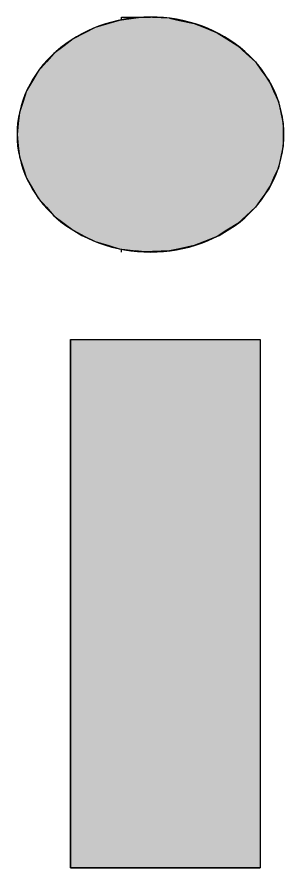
# Model space of a CAD drawing. Extents: x 1329 to 1605, y 497 to 704.
# Drawn here: x 1553.641 to 1554.525, y 501.294 to 504.11 of the extents above; entities that cross this region are included whole.
import ezdxf

# ---------------------------------------------------------------- set-up
doc = ezdxf.new("R2010")
doc.units = 0
doc.layers.add('LSC-DA1', color=7, linetype='CONTINUOUS')

# ---------------------------------------------------------------- blocks, each defined once
blk = doc.blocks.new('*U24')
at = {"layer": 'LSC-DA1', "linetype": 'CONTINUOUS'}
for p, q in [((119.1624, 6.3029), (119.79, 6.3029)), ((119.1624, 6.3029), (119.1624, 4.5545)), ((119.79, 6.3029), (119.79, 4.5545)), ((119.1624, 4.5545), (119.79, 4.5545))]:
    blk.add_line(p, q, dxfattribs=at)
for points in [[(119.1624, 6.3029), (119.1624, 6.3029), (119.79, 6.3029)], [(119.1624, 6.3029), (119.1624, 4.5545), (119.79, 4.5545)], [(119.1624, 4.5545), (119.1624, 4.5545), (119.79, 4.5545)]]:
    blk.add_solid(points, dxfattribs=at)
at = {"layer": 'LSC-DA1', "linetype": 'CONTINUOUS', "extrusion": (0, 0, -1)}
blk.add_solid([(-119.1624, 6.3029), (-119.79, 6.3029), (-119.79, 4.5545)], dxfattribs=at)
blk = doc.blocks.new('*U37')
at = {"layer": 'LSC-DA1', "linetype": 'CONTINUOUS'}
for p, q in [((119.3228, 7.3595), (119.2886, 7.3491)), ((119.3781, 7.3665), (119.3228, 7.3595)), ((119.4059, 7.37), (119.3781, 7.3665)), ((119.4898, 7.3665), (119.4059, 7.37)), ((119.4898, 7.3665), (119.5226, 7.3595)), ((119.5226, 7.3595), (119.5714, 7.3491)), ((119.2435, 7.3353), (119.2101, 7.3184)), ((119.2886, 7.3491), (119.2435, 7.3353)), ((119.5714, 7.3491), (119.6056, 7.3353)), ((119.6056, 7.3353), (119.6478, 7.3184)), ((119.1708, 7.2984), (119.1408, 7.2755)), ((119.2101, 7.3184), (119.1708, 7.2984)), ((119.6478, 7.3184), (119.6797, 7.2984)), ((119.6797, 7.2984), (119.7161, 7.2755)), ((119.1408, 7.2755), (119.1073, 7.2499)), ((119.7161, 7.2755), (119.7438, 7.2499)), ((119.1073, 7.2499), (119.0823, 7.222)), ((119.7438, 7.2499), (119.7741, 7.222)), ((119.0823, 7.222), (119.0554, 7.1918)), ((119.7741, 7.222), (119.7961, 7.1918)), ((119.0554, 7.1918), (119.0366, 7.1598)), ((119.7961, 7.1918), (119.8195, 7.1598)), ((119.0366, 7.1598), (119.0169, 7.1261)), ((119.8195, 7.1598), (119.8348, 7.1261)), ((119.0169, 7.1261), (119.0053, 7.0911)), ((119.8348, 7.1261), (119.8507, 7.0911)), ((119.0053, 7.0911), (118.9933, 7.0551)), ((119.8507, 7.0911), (119.8586, 7.0551)), ((118.9933, 7.0551), (118.9893, 7.0185)), ((119.8586, 7.0551), (119.8666, 7.0185)), ((118.9893, 7.0185), (118.9853, 6.9815)), ((119.8666, 7.0185), (119.8666, 6.9815)), ((118.9853, 6.9815), (118.9893, 6.9446)), ((119.8666, 6.9815), (119.8666, 6.9446)), ((118.9893, 6.9446), (118.9933, 6.9079)), ((119.8666, 6.9446), (119.8586, 6.9079)), ((118.9933, 6.9079), (119.0053, 6.872)), ((119.8586, 6.9079), (119.8507, 6.872)), ((119.0053, 6.872), (119.0169, 6.837)), ((119.8507, 6.872), (119.8348, 6.837)), ((119.0169, 6.837), (119.0366, 6.8033)), ((119.8348, 6.837), (119.8195, 6.8033)), ((119.0366, 6.8033), (119.0554, 6.7713)), ((119.8195, 6.8033), (119.7961, 6.7713)), ((119.0554, 6.7713), (119.0823, 6.7411)), ((119.7961, 6.7713), (119.7741, 6.7411)), ((119.0823, 6.7411), (119.1073, 6.7131)), ((119.7741, 6.7411), (119.7438, 6.7131)), ((119.1073, 6.7131), (119.1408, 6.6876)), ((119.7438, 6.7131), (119.7161, 6.6876)), ((119.1408, 6.6876), (119.1708, 6.6647)), ((119.7161, 6.6876), (119.6797, 6.6647)), ((119.1708, 6.6647), (119.2101, 6.6447)), ((119.6797, 6.6647), (119.6478, 6.6447)), ((119.2101, 6.6447), (119.2435, 6.6277)), ((119.2435, 6.6277), (119.2886, 6.614)), ((119.6056, 6.6277), (119.5714, 6.614)), ((119.6478, 6.6447), (119.6056, 6.6277)), ((119.2886, 6.614), (119.3228, 6.6036)), ((119.3228, 6.6036), (119.3781, 6.5966)), ((119.4059, 6.593), (119.3781, 6.5966)), ((119.4898, 6.5966), (119.4059, 6.593)), ((119.5226, 6.6036), (119.4898, 6.5966)), ((119.5714, 6.614), (119.5226, 6.6036))]:
    blk.add_line(p, q, dxfattribs=at)
for points in [[(119.3228, 7.3595), (119.2886, 7.3491), (119.5714, 7.3491)], [(119.3781, 7.3665), (119.3228, 7.3595), (119.5226, 7.3595)], [(119.4059, 7.37), (119.3781, 7.3665), (119.4898, 7.3665)], [(119.2435, 7.3353), (119.2101, 7.3184), (119.6478, 7.3184)], [(119.2886, 7.3491), (119.2435, 7.3353), (119.6056, 7.3353)], [(119.1708, 7.2984), (119.1408, 7.2755), (119.7161, 7.2755)], [(119.2101, 7.3184), (119.1708, 7.2984), (119.6797, 7.2984)], [(119.1408, 7.2755), (119.1073, 7.2499), (119.7438, 7.2499)], [(119.1073, 7.2499), (119.0823, 7.222), (119.7741, 7.222)], [(119.0823, 7.222), (119.0554, 7.1918), (119.7961, 7.1918)], [(119.0554, 7.1918), (119.0366, 7.1598), (119.8195, 7.1598)], [(119.0366, 7.1598), (119.0169, 7.1261), (119.8348, 7.1261)], [(119.0169, 7.1261), (119.0053, 7.0911), (119.8507, 7.0911)], [(119.0053, 7.0911), (118.9933, 7.0551), (119.8586, 7.0551)], [(118.9933, 7.0551), (118.9893, 7.0185), (119.8666, 7.0185)], [(118.9893, 7.0185), (118.9853, 6.9815), (119.8666, 6.9815)], [(118.9853, 6.9815), (118.9893, 6.9446), (119.8666, 6.9446)], [(118.9893, 6.9446), (118.9933, 6.9079), (119.8586, 6.9079)], [(118.9933, 6.9079), (119.0053, 6.872), (119.8507, 6.872)], [(119.0053, 6.872), (119.0169, 6.837), (119.8348, 6.837)], [(119.0169, 6.837), (119.0366, 6.8033), (119.8195, 6.8033)], [(119.0366, 6.8033), (119.0554, 6.7713), (119.7961, 6.7713)], [(119.0554, 6.7713), (119.0823, 6.7411), (119.7741, 6.7411)], [(119.0823, 6.7411), (119.1073, 6.7131), (119.7438, 6.7131)], [(119.1073, 6.7131), (119.1408, 6.6876), (119.7161, 6.6876)], [(119.1408, 6.6876), (119.1708, 6.6647), (119.6797, 6.6647)], [(119.1708, 6.6647), (119.2101, 6.6447), (119.6478, 6.6447)], [(119.2101, 6.6447), (119.2435, 6.6277), (119.6056, 6.6277)], [(119.2435, 6.6277), (119.2886, 6.614), (119.5714, 6.614)], [(119.2886, 6.614), (119.3228, 6.6036), (119.5226, 6.6036)], [(119.3228, 6.6036), (119.3781, 6.5966), (119.4898, 6.5966)]]:
    blk.add_solid(points, dxfattribs=at)
at = {"layer": 'LSC-DA1', "linetype": 'CONTINUOUS', "extrusion": (0, 0, -1)}
for points in [[(-119.3228, 7.3595), (-119.5226, 7.3595), (-119.5714, 7.3491)], [(-119.3781, 7.3665), (-119.4898, 7.3665), (-119.5226, 7.3595)], [(-119.2435, 7.3353), (-119.6056, 7.3353), (-119.6478, 7.3184)], [(-119.2886, 7.3491), (-119.5714, 7.3491), (-119.6056, 7.3353)], [(-119.1708, 7.2984), (-119.6797, 7.2984), (-119.7161, 7.2755)], [(-119.2101, 7.3184), (-119.6478, 7.3184), (-119.6797, 7.2984)], [(-119.1408, 7.2755), (-119.7161, 7.2755), (-119.7438, 7.2499)], [(-119.1073, 7.2499), (-119.7438, 7.2499), (-119.7741, 7.222)], [(-119.0823, 7.222), (-119.7741, 7.222), (-119.7961, 7.1918)], [(-119.0554, 7.1918), (-119.7961, 7.1918), (-119.8195, 7.1598)], [(-119.0366, 7.1598), (-119.8195, 7.1598), (-119.8348, 7.1261)], [(-119.0169, 7.1261), (-119.8348, 7.1261), (-119.8507, 7.0911)], [(-119.0053, 7.0911), (-119.8507, 7.0911), (-119.8586, 7.0551)], [(-118.9933, 7.0551), (-119.8586, 7.0551), (-119.8666, 7.0185)], [(-118.9893, 7.0185), (-119.8666, 7.0185), (-119.8666, 6.9815)], [(-118.9853, 6.9815), (-119.8666, 6.9815), (-119.8666, 6.9446)], [(-118.9893, 6.9446), (-119.8666, 6.9446), (-119.8586, 6.9079)], [(-118.9933, 6.9079), (-119.8586, 6.9079), (-119.8507, 6.872)], [(-119.0053, 6.872), (-119.8507, 6.872), (-119.8348, 6.837)], [(-119.0169, 6.837), (-119.8348, 6.837), (-119.8195, 6.8033)], [(-119.0366, 6.8033), (-119.8195, 6.8033), (-119.7961, 6.7713)], [(-119.0554, 6.7713), (-119.7961, 6.7713), (-119.7741, 6.7411)], [(-119.0823, 6.7411), (-119.7741, 6.7411), (-119.7438, 6.7131)], [(-119.1073, 6.7131), (-119.7438, 6.7131), (-119.7161, 6.6876)], [(-119.1408, 6.6876), (-119.7161, 6.6876), (-119.6797, 6.6647)], [(-119.1708, 6.6647), (-119.6797, 6.6647), (-119.6478, 6.6447)], [(-119.2101, 6.6447), (-119.6478, 6.6447), (-119.6056, 6.6277)], [(-119.2435, 6.6277), (-119.6056, 6.6277), (-119.5714, 6.614)], [(-119.2886, 6.614), (-119.5714, 6.614), (-119.5226, 6.6036)], [(-119.3228, 6.6036), (-119.5226, 6.6036), (-119.4898, 6.5966)], [(-119.3781, 6.5966), (-119.4898, 6.5966), (-119.4059, 6.593)]]:
    blk.add_solid(points, dxfattribs=at)
blk = doc.blocks.new('A$C54134F2F')
at = {"layer": 'LSC-DA1'}
for p, q in [((119.3305, 7.3705), (119.4269, 7.3705)), ((119.3305, 7.3611), (119.3305, 7.3705)), ((119.3305, 6.5926), (119.3305, 6.602)), ((119.1624, 4.5545), (119.79, 4.5545))]:
    blk.add_line(p, q, dxfattribs=at)
blk.add_lwpolyline([(119.1624, 6.3029), (119.79, 6.3029), (119.79, 4.5545), (119.1624, 4.5545)], close=True, dxfattribs=at)
blk.add_polyline3d([(118.985, 6.9815, 0), (118.986, 6.9625, 0), (118.987, 6.9434, 0), (118.99, 6.9245, 0), (118.994, 6.9057, 0), (118.999, 6.887, 0), (119.004, 6.8686, 0), (119.011, 6.8505, 0), (119.019, 6.8327, 0), (119.028, 6.8152, 0), (119.037, 6.7982, 0), (119.048, 6.7816, 0), (119.06, 6.7655, 0), (119.072, 6.7498, 0), (119.086, 6.7348, 0), (119.1, 6.7203, 0), (119.115, 6.7065, 0), (119.13, 6.6933, 0), (119.147, 6.6809, 0), (119.164, 6.6691, 0), (119.182, 6.6581, 0), (119.2, 6.6479, 0), (119.219, 6.6385, 0), (119.238, 6.6299, 0), (119.258, 6.6222, 0), (119.278, 6.6153, 0), (119.299, 6.6093, 0), (119.32, 6.6043, 0), (119.341, 6.6001, 0), (119.362, 6.5968, 0), (119.384, 6.5945, 0), (119.405, 6.5931, 0), (119.427, 6.5926, 0), (119.449, 6.5931, 0), (119.47, 6.5945, 0), (119.492, 6.5968, 0), (119.513, 6.6001, 0), (119.534, 6.6043, 0), (119.555, 6.6093, 0), (119.576, 6.6153, 0), (119.596, 6.6222, 0), (119.616, 6.6299, 0), (119.635, 6.6385, 0), (119.654, 6.6479, 0), (119.672, 6.6581, 0), (119.69, 6.6691, 0), (119.707, 6.6809, 0), (119.724, 6.6933, 0), (119.739, 6.7065, 0), (119.754, 6.7203, 0), (119.768, 6.7348, 0), (119.782, 6.7498, 0), (119.794, 6.7655, 0), (119.806, 6.7816, 0), (119.816, 6.7982, 0), (119.826, 6.8152, 0), (119.835, 6.8327, 0), (119.843, 6.8505, 0), (119.85, 6.8686, 0), (119.855, 6.887, 0), (119.86, 6.9057, 0), (119.864, 6.9245, 0), (119.866, 6.9434, 0), (119.868, 6.9625, 0), (119.869, 6.9815, 0), (119.868, 7.0006, 0), (119.866, 7.0197, 0), (119.864, 7.0386, 0), (119.86, 7.0574, 0), (119.855, 7.0761, 0), (119.85, 7.0945, 0), (119.843, 7.1126, 0), (119.835, 7.1304, 0), (119.826, 7.1478, 0), (119.816, 7.1649, 0), (119.806, 7.1815, 0), (119.794, 7.1976, 0), (119.782, 7.2132, 0), (119.768, 7.2283, 0), (119.754, 7.2427, 0), (119.739, 7.2566, 0), (119.724, 7.2697, 0), (119.707, 7.2822, 0), (119.69, 7.2939, 0), (119.672, 7.3049, 0), (119.654, 7.3152, 0), (119.635, 7.3246, 0), (119.616, 7.3331, 0), (119.596, 7.3409, 0), (119.576, 7.3477, 0), (119.555, 7.3537, 0), (119.534, 7.3588, 0), (119.513, 7.363, 0), (119.492, 7.3663, 0), (119.47, 7.3686, 0), (119.449, 7.37, 0), (119.427, 7.3705, 0), (119.405, 7.37, 0), (119.384, 7.3686, 0), (119.362, 7.3663, 0), (119.341, 7.363, 0), (119.32, 7.3588, 0), (119.299, 7.3537, 0), (119.278, 7.3477, 0), (119.258, 7.3409, 0), (119.238, 7.3331, 0), (119.219, 7.3246, 0), (119.2, 7.3152, 0), (119.182, 7.3049, 0), (119.164, 7.2939, 0), (119.147, 7.2822, 0), (119.13, 7.2697, 0), (119.115, 7.2566, 0), (119.1, 7.2427, 0), (119.086, 7.2283, 0), (119.072, 7.2132, 0), (119.06, 7.1976, 0), (119.048, 7.1815, 0), (119.037, 7.1649, 0), (119.028, 7.1478, 0), (119.019, 7.1304, 0), (119.011, 7.1126, 0), (119.004, 7.0945, 0), (118.999, 7.0761, 0), (118.994, 7.0574, 0), (118.99, 7.0386, 0), (118.987, 7.0197, 0), (118.986, 7.0006, 0), (118.985, 6.9815, 0)], dxfattribs=at)
at = {"layer": 'LSC-DA1', "linetype": 'CONTINUOUS'}
for name in ['*U37', '*U24']:
    blk.add_blockref(name, (0, 0), dxfattribs=at)

msp = doc.modelspace()

# ---------------------------------------------------------------- block references
at = {"layer": 'LSC-DA1'}
msp.add_blockref('A$C54134F2F', (1434.6562, 496.7395), dxfattribs=at)

doc.saveas('drawing.dxf')
